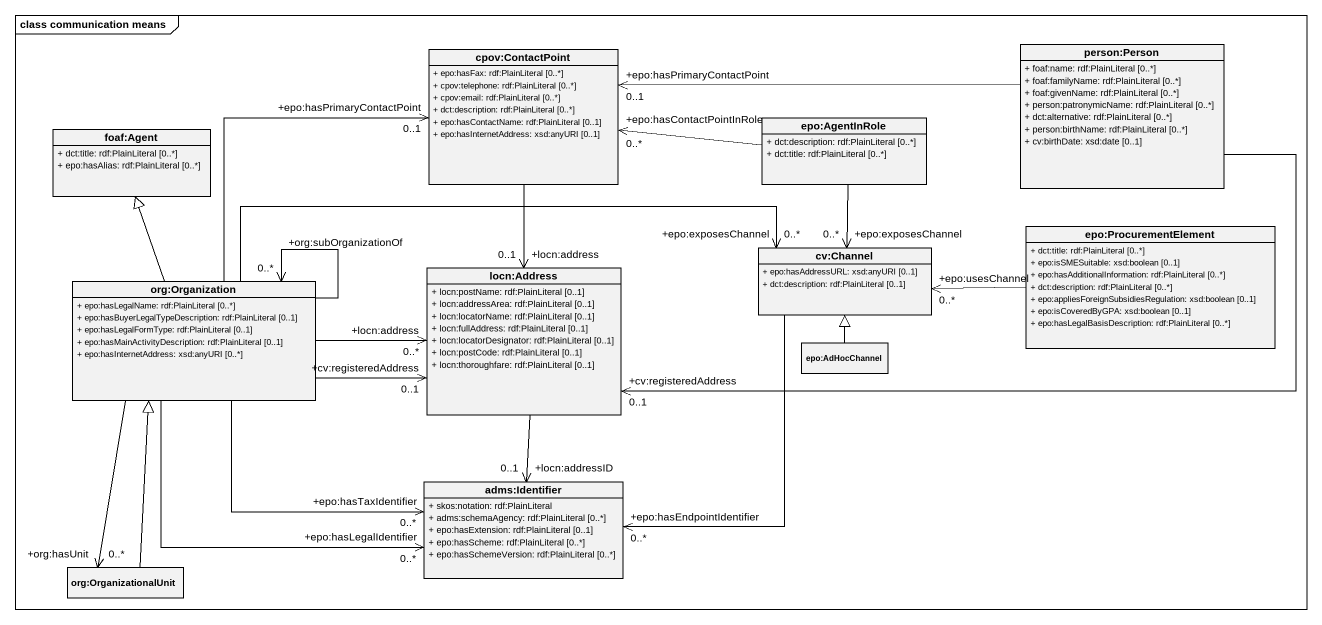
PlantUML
@startuml
mainframe class communication means
hide circle
hide empty members
skinparam classAttributeIconSize 0
class "cpov:ContactPoint" as cpov_ContactPoint {
  + epo:hasFax: rdf:PlainLiteral [0..*]
  + cpov:telephone: rdf:PlainLiteral [0..*]
  + cpov:email: rdf:PlainLiteral [0..*]
  + dct:description: rdf:PlainLiteral [0..*]
  + epo:hasContactName: rdf:PlainLiteral [0..1]
  + epo:hasInternetAddress: xsd:anyURI [0..1]
}
class "person:Person" as person_Person {
  + foaf:name: rdf:PlainLiteral [0..*]
  + foaf:familyName: rdf:PlainLiteral [0..*]
  + foaf:givenName: rdf:PlainLiteral [0..*]
  + person:patronymicName: rdf:PlainLiteral [0..*]
  + dct:alternative: rdf:PlainLiteral [0..*]
  + person:birthName: rdf:PlainLiteral [0..*]
  + cv:birthDate: xsd:date [0..1]
}
class "epo:AgentInRole" as epo_AgentInRole {
  + dct:description: rdf:PlainLiteral [0..*]
  + dct:title: rdf:PlainLiteral [0..*]
}
class "foaf:Agent" as foaf_Agent {
  + dct:title: rdf:PlainLiteral [0..*]
  + epo:hasAlias: rdf:PlainLiteral [0..*]
}
class "cv:Channel" as cv_Channel {
  + epo:hasAddressURL: xsd:anyURI [0..1]
  + dct:description: rdf:PlainLiteral [0..1]
}
class "epo:ProcurementElement" as epo_ProcurementElement {
  + dct:title: rdf:PlainLiteral [0..*]
  + epo:isSMESuitable: xsd:boolean [0..1]
  + epo:hasAdditionalInformation: rdf:PlainLiteral [0..*]
  + dct:description: rdf:PlainLiteral [0..*]
  + epo:appliesForeignSubsidiesRegulation: xsd:boolean [0..1]
  + epo:isCoveredByGPA: xsd:boolean [0..1]
  + epo:hasLegalBasisDescription: rdf:PlainLiteral [0..*]
}
class "org:Organization" as org_Organization {
  + epo:hasLegalName: rdf:PlainLiteral [0..*]
  + epo:hasBuyerLegalTypeDescription: rdf:PlainLiteral [0..1]
  + epo:hasLegalFormType: rdf:PlainLiteral [0..1]
  + epo:hasMainActivityDescription: rdf:PlainLiteral [0..1]
  + epo:hasInternetAddress: xsd:anyURI [0..*]
}
class "locn:Address" as locn_Address {
  + locn:postName: rdf:PlainLiteral [0..1]
  + locn:addressArea: rdf:PlainLiteral [0..1]
  + locn:locatorName: rdf:PlainLiteral [0..1]
  + locn:fullAddress: rdf:PlainLiteral [0..1]
  + locn:locatorDesignator: rdf:PlainLiteral [0..1]
  + locn:postCode: rdf:PlainLiteral [0..1]
  + locn:thoroughfare: rdf:PlainLiteral [0..1]
}
class "epo:AdHocChannel" as epo_AdHocChannel
class "adms:Identifier" as adms_Identifier {
  + skos:notation: rdf:PlainLiteral
  + adms:schemaAgency: rdf:PlainLiteral [0..*]
  + epo:hasExtension: rdf:PlainLiteral [0..1]
  + epo:hasScheme: rdf:PlainLiteral [0..*]
  + epo:hasSchemeVersion: rdf:PlainLiteral [0..*]
}
class "org:OrganizationalUnit" as org_OrganizationalUnit
cpov_ContactPoint --> "+locn:address\n0..1" locn_Address
person_Person -left-> "+epo:hasPrimaryContactPoint\n0..1" cpov_ContactPoint
person_Person -left-> "+cv:registeredAddress\n0..1" locn_Address
epo_AgentInRole -left-> "+epo:hasContactPointInRole\n0..*" cpov_ContactPoint
epo_AgentInRole --> "+epo:exposesChannel\n0..*" cv_Channel
cv_Channel --> "+epo:hasEndpointIdentifier\n0..*" adms_Identifier
epo_ProcurementElement -left-> "+epo:usesChannel\n0..*" cv_Channel
org_Organization -up-> "+epo:hasPrimaryContactPoint\n0..1" cpov_ContactPoint
org_Organization -up-|> foaf_Agent
org_Organization -right-> "+epo:exposesChannel\n0..*" cv_Channel
org_Organization --> "+org:subOrganizationOf\n0..*" org_Organization
org_Organization -right-> "+cv:registeredAddress\n0..1" locn_Address
org_Organization -right-> "+locn:address\n0..*" locn_Address
org_Organization -right-> "+epo:hasLegalIdentifier\n0..*" adms_Identifier
org_Organization -right-> "+epo:hasTaxIdentifier\n0..*" adms_Identifier
org_Organization --> "+org:hasUnit\n0..*" org_OrganizationalUnit
locn_Address --> "+locn:addressID\n0..1" adms_Identifier
epo_AdHocChannel -up-|> cv_Channel
org_OrganizationalUnit -up-|> org_Organization
@enduml
